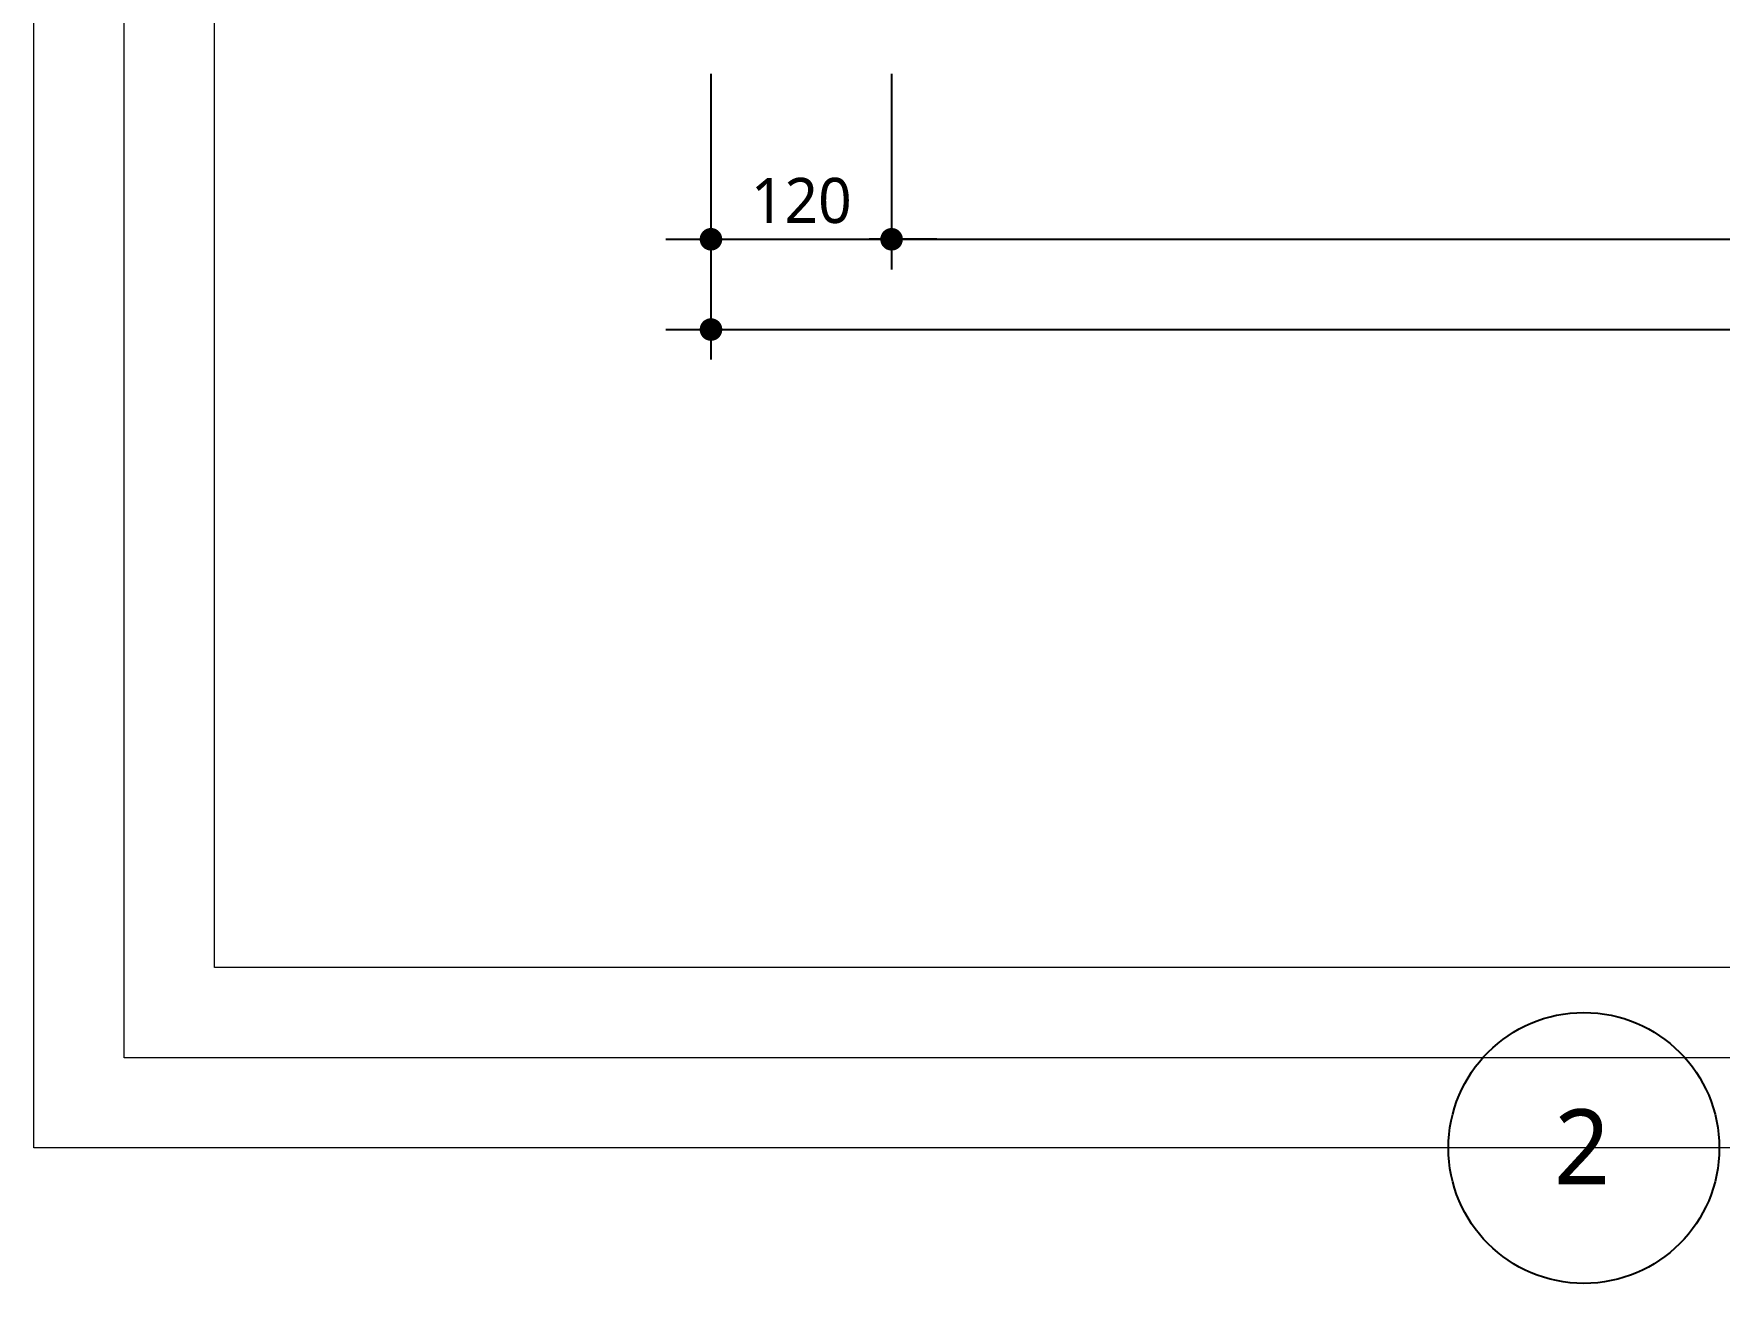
# Model space of a CAD drawing. Header units: millimetres. Extents: x 232323 to 272954, y -5343 to 8721.
# Drawn here: x 244956 to 246076, y -5341 to -4510 of the extents above; entities that cross this region are included whole.
import ezdxf
from ezdxf.enums import TextEntityAlignment as Align

# ---------------------------------------------------------------- set-up
doc = ezdxf.new("R2010")
doc.units = ezdxf.units.MM
doc.header["$MEASUREMENT"] = 0
doc.layers.get('0').update_dxf_attribs({"linetype": 'CONTINUOUS'})
for name, color, linetype, lineweight in [('A-DIMS', 7, 'CONTINUOUS', 25), ('A-XXXX-SYMB', 7, 'CONTINUOUS', 25), ('A-XXXX-TXT1', 3, 'CONTINUOUS', 25)]:
    doc.layers.add(name, color=color, linetype=linetype, lineweight=lineweight)
doc.layers.add('A-XXXX-NPLT', color=144, linetype='CONTINUOUS', lineweight=15, plot=False)
doc.styles.add('HY울릉도L', font='')
doc.styles.add('맑은고딕', font='malgun.ttf')
doc.styles.get('HY울릉도L').set_extended_font_data('HYwulM')
doc.dimstyles.new('CDIM', dxfattribs={"dimtxt": 3, "dimasz": 1.5, "dimexe": 2, "dimexo": 1, "dimgap": 1, "dimtad": 1, "dimdec": 0, "dimrnd": 0.5, "dimzin": 0, "dimdsep": 32, "dimlunit": 6, "dimtxsty": 'HY울릉도L', "dimblk1": '_CIDOT', "dimblk2": '_CIDOT', "dimsah": 1, "dimcen": 5.5, "dimclrd": 2, "dimclre": 2, "dimclrt": 7, "dimadec": 0, "dimazin": 0, "dimtfac": 1, "dimtdec": 0, "dimtix": 1, "dimtmove": 2, "dimatfit": 1, "dimldrblk": '_CIDOT', "dimfxl": 1, "dimtolj": 1, "dimtzin": 0, "dimlwd": -1, "dimarcsym": 0})

# ---------------------------------------------------------------- blocks, each defined once
blk = doc.blocks.new('_CIDOT')
at = {"color": 0, "linetype": 'ByBlock'}
blk.add_line((2, 0), (-1, 0), dxfattribs=at)
at = {"color": 0, "linetype": 'ByBlock', "const_width": 0.5}
blk.add_lwpolyline([(-0.25, 0, 1), (0.25, 0, 1)], format="xyb", close=True, dxfattribs=at)
blk = doc.blocks.new('*D144')
at = {"layer": 'A-DIMS', "lineweight": -2, "transparency": 16777216}
for p, q in [((245406.1, -4537), (245406.1, -4667)), ((245526.1, -4537), (245526.1, -4667))]:
    blk.add_line(p, q, dxfattribs=at)
at = {"layer": 'A-DIMS', "transparency": 16777216}
blk.add_line((245421.1, -4647), (245511.1, -4647), dxfattribs=at)
at = {"layer": 'A-DIMS', "transparency": 16777216, "xscale": 15, "yscale": 15, "zscale": 15, "rotation": 180}
blk.add_blockref('_CIDOT', (245406.1, -4647), dxfattribs=at)
at = {"layer": 'A-DIMS', "transparency": 16777216, "xscale": 15, "yscale": 15, "zscale": 15}
blk.add_blockref('_CIDOT', (245526.1, -4647), dxfattribs=at)
at = {"layer": 'A-DIMS', "color": 3, "transparency": 16777216, "insert": (245466.1, -4621.4), "char_height": 30, "attachment_point": 5, "style": '맑은고딕'}
blk.add_mtext('\\A1;120', dxfattribs=at)
blk = doc.blocks.new('*D145')
at = {"layer": 'A-DIMS', "lineweight": -2, "transparency": 16777216}
for p, q in [((245406.1, -4537), (245406.1, -4727)), ((247444.8, -4628.6), (247444.8, -4727))]:
    blk.add_line(p, q, dxfattribs=at)
at = {"layer": 'A-DIMS', "transparency": 16777216}
blk.add_line((245421.1, -4707), (247429.8, -4707), dxfattribs=at)
at = {"layer": 'A-DIMS', "transparency": 16777216, "xscale": 15, "yscale": 15, "zscale": 15, "rotation": 180}
blk.add_blockref('_CIDOT', (245406.1, -4707), dxfattribs=at)
at = {"layer": 'A-DIMS', "transparency": 16777216, "xscale": 15, "yscale": 15, "zscale": 15}
blk.add_blockref('_CIDOT', (247444.8, -4707), dxfattribs=at)
at = {"layer": 'A-DIMS', "color": 3, "transparency": 16777216, "insert": (246425.4, -4681.5), "char_height": 30, "attachment_point": 5, "style": '맑은고딕'}
blk.add_mtext('\\A1;W+240', dxfattribs=at)
blk = doc.blocks.new('*D146')
at = {"layer": 'A-DIMS', "lineweight": -2, "transparency": 16777216}
for p, q in [((245526.1, -4537), (245526.1, -4667)), ((247324.8, -4537), (247324.8, -4667))]:
    blk.add_line(p, q, dxfattribs=at)
at = {"layer": 'A-DIMS', "transparency": 16777216}
blk.add_line((245541.1, -4647), (247309.8, -4647), dxfattribs=at)
at = {"layer": 'A-DIMS', "transparency": 16777216, "xscale": 15, "yscale": 15, "zscale": 15, "rotation": 180}
blk.add_blockref('_CIDOT', (245526.1, -4647), dxfattribs=at)
at = {"layer": 'A-DIMS', "transparency": 16777216, "xscale": 15, "yscale": 15, "zscale": 15}
blk.add_blockref('_CIDOT', (247324.8, -4647), dxfattribs=at)
at = {"layer": 'A-DIMS', "color": 3, "transparency": 16777216, "insert": (246425.4, -4621.5), "char_height": 30, "attachment_point": 5, "style": '맑은고딕'}
blk.add_mtext('\\A1;{\\f@Malgun Gothic|b0|i0|c129|p50;OPENING WIDTH=W}', dxfattribs=at)

msp = doc.modelspace()

# ---------------------------------------------------------------- linework, layer by layer
at = {"layer": 'A-XXXX-NPLT'}
for points in [[(247896.1, -5251), (244956.1, -5251), (244956.1, -3680.5), (247896.1, -3680.5)], [(247836.1, -5191), (245016.1, -5191), (245016.1, -3740.5), (247836.1, -3740.5)], [(247776.1, -5131), (245076.1, -5131), (245076.1, -3800.5), (247776.1, -3800.5)]]:
    msp.add_lwpolyline(points, close=True, dxfattribs=at)
at = {"layer": 'A-XXXX-SYMB'}
msp.add_circle((245986.1, -5251), 90, dxfattribs=at)

# ---------------------------------------------------------------- texts
at = {"layer": 'A-XXXX-TXT1', "style": '맑은고딕'}
msp.add_text('2', height=50, dxfattribs=at).set_placement((245984.9, -5249.9), align=Align.MIDDLE)

# ---------------------------------------------------------------- dimensions: what is measured, and where the dimension line sits
at = {"layer": 'A-DIMS'}
dim = msp.add_linear_dim(base=(245526.1, -4647), p1=(245406.1, -4527), p2=(245526.1, -4527), dimstyle='CDIM', override={"dimscale": 10, "dimtxsty": '맑은고딕', "dimclrd": 256, "dimclre": 256, "dimclrt": 3}, dxfattribs=at)
dim.commit()
dim.dimension.update_dxf_attribs({"geometry": '*D144', "text_midpoint": (245466.1, -4621.4)})
dim = msp.add_linear_dim(base=(247444.8, -4707), p1=(245406.1, -4527), p2=(247444.8, -4618.6), text='W+240', dimstyle='CDIM', override={"dimscale": 10, "dimtxsty": '맑은고딕', "dimclrd": 256, "dimclre": 256, "dimclrt": 3}, dxfattribs=at)
dim.commit()
dim.dimension.update_dxf_attribs({"geometry": '*D145', "text_midpoint": (246425.4, -4681.5)})
dim = msp.add_linear_dim(base=(247324.8, -4647), p1=(245526.1, -4527), p2=(247324.8, -4527), angle=180, text='{\\f@Malgun Gothic|b0|i0|c129|p50;OPENING WIDTH=W}', dimstyle='CDIM', override={"dimscale": 10, "dimtxsty": '맑은고딕', "dimclrd": 256, "dimclre": 256, "dimclrt": 3}, dxfattribs=at)
dim.commit()
dim.dimension.update_dxf_attribs({"geometry": '*D146', "text_midpoint": (246425.4, -4621.5)})

doc.saveas('drawing.dxf')
